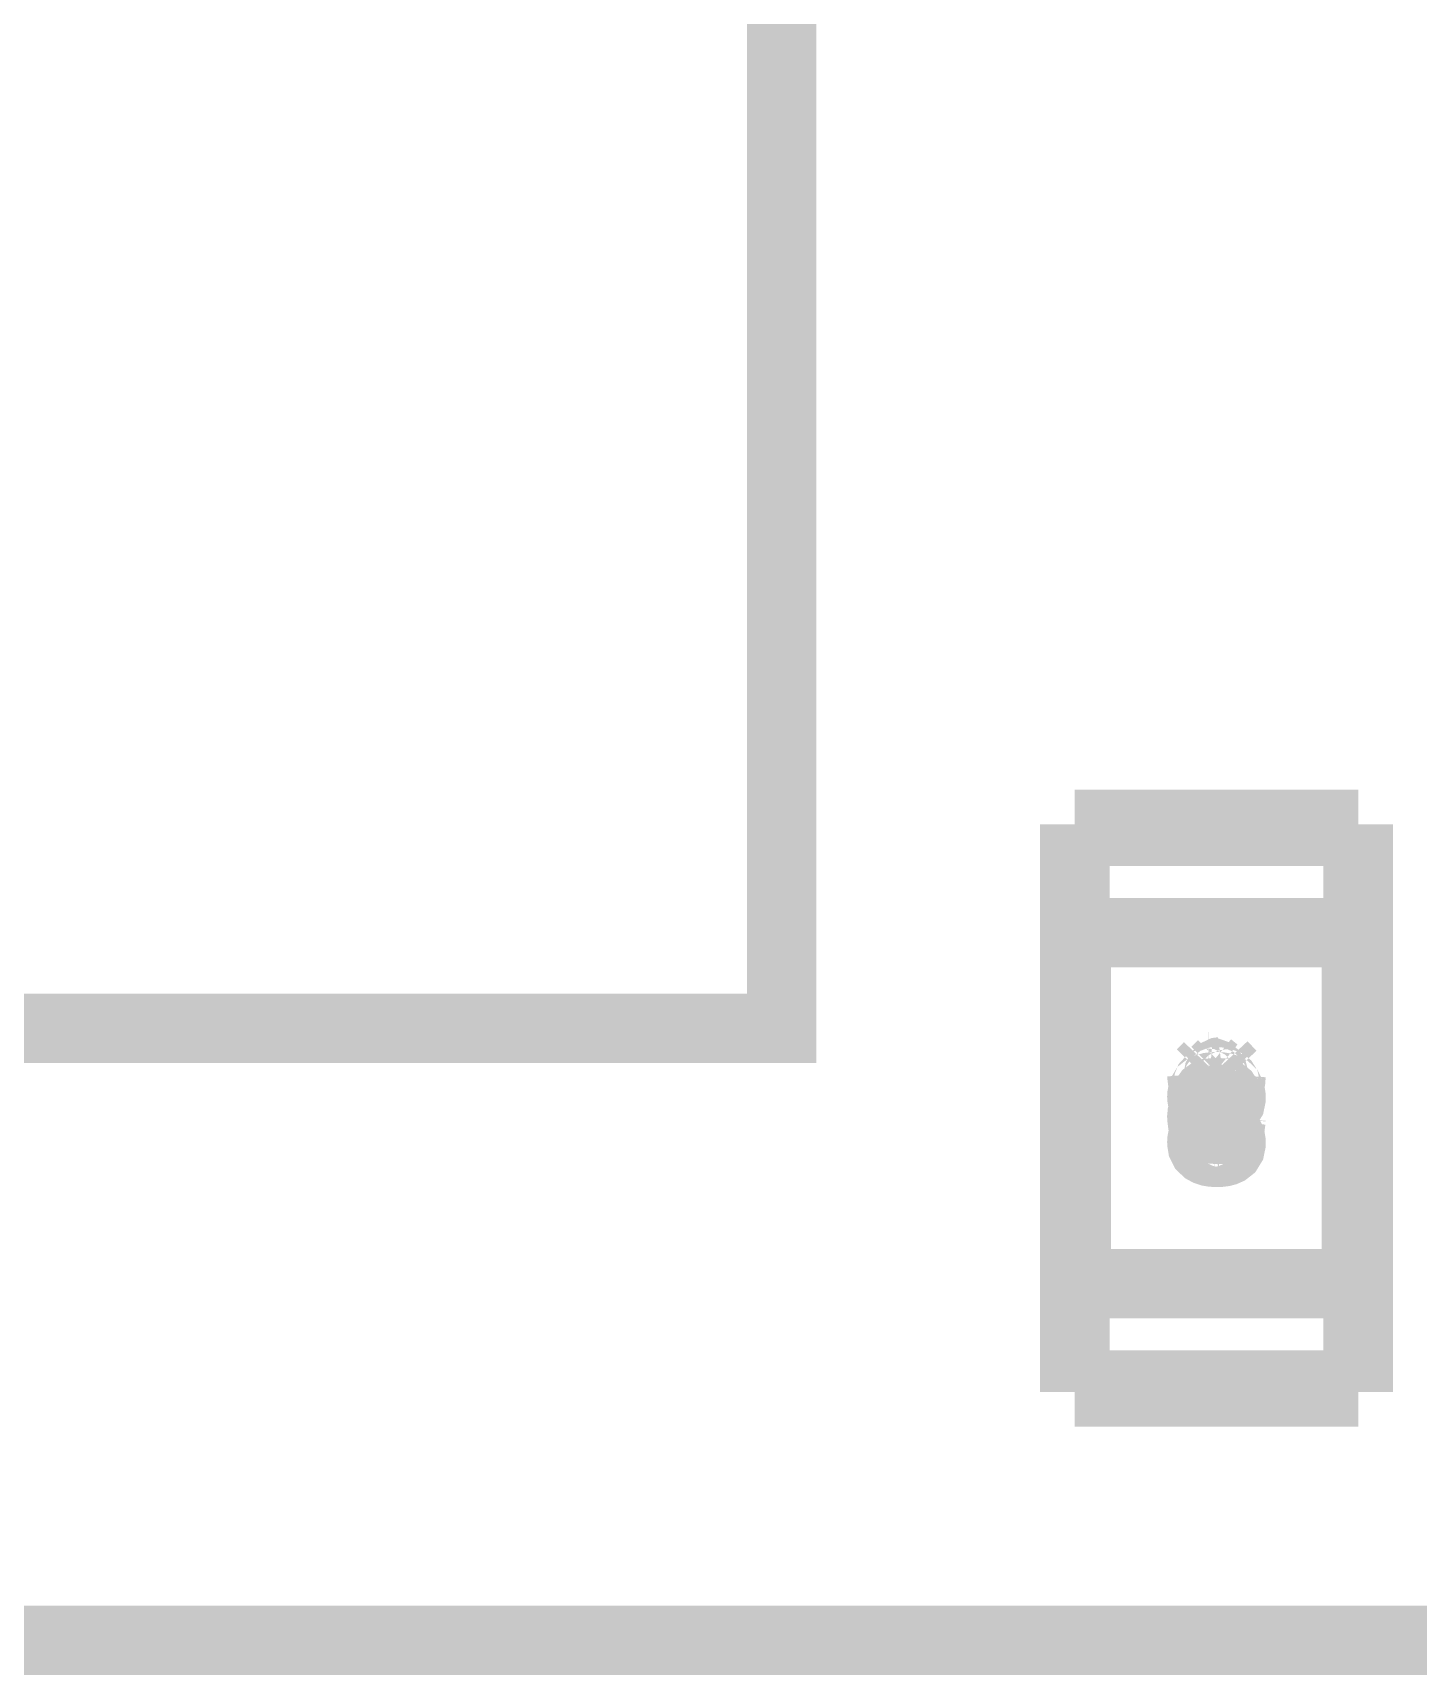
# Model space of a CAD drawing. Header units: inches. Extents: x 15 to 148, y 10 to 111.
# Drawn here: x 129.6268 to 129.906, y 103.1218 to 103.4529 of the extents above; entities that cross this region are included whole.
import ezdxf

# ---------------------------------------------------------------- set-up
doc = ezdxf.new("R2010")
doc.units = ezdxf.units.IN
doc.header["$MEASUREMENT"] = 0
doc.layers.add('BLK_12AWG', color=7, linetype='Continuous')

# ---------------------------------------------------------------- blocks, each defined once
blk = doc.blocks.new('CBA2Board')
at = {"const_width": 0.008}
for points in [[(155.9757468293267, 104.7886231942994), (156.0017468293267, 104.7886231942994), (156.0017468293267, 104.3788631942994), (155.6107068293267, 104.3788631942994), (155.6107068293267, 104.7886231942994), (155.6367068293267, 104.7886231942994)], [(155.9757468293267, 104.7886231942994), (156.0017468293267, 104.7886231942994), (156.0017468293267, 104.3788631942994), (155.6107068293267, 104.3788631942994), (155.6107068293267, 104.7886231942994), (155.6367068293267, 104.7886231942994)], [(155.9757468293267, 104.7886231942994), (156.0017468293267, 104.7886231942994), (156.0017468293267, 104.3788631942994), (155.6107068293267, 104.3788631942994), (155.6107068293267, 104.7886231942994), (155.6367068293267, 104.7886231942994)], [(156.0355178293267, 104.4024141942994), (156.0682738293267, 104.4024141942994)], [(156.0355178293267, 104.4024141942994), (156.0355178293267, 104.4015951942994)], [(156.0355178293267, 104.4024141942994), (156.0682738293267, 104.4024141942994)], [(156.0355178293267, 104.4024141942994), (156.0355178293267, 104.4015951942994)], [(156.0355178293267, 104.4024141942994), (156.0682738293267, 104.4024141942994)], [(156.0355178293267, 104.4024141942994), (156.0355178293267, 104.4015951942994)], [(156.0682738293267, 104.4015951942994), (156.0682738293267, 104.4024141942994)], [(156.0682738293267, 104.4015951942994), (156.0682738293267, 104.4024141942994)], [(156.0682738293267, 104.4015951942994), (156.0682738293267, 104.4024141942994)], [(156.0355588293267, 104.4011861942994), (156.0355178293267, 104.4011861942994), (156.0355178293267, 104.4015951942994)], [(156.0355178293267, 104.4015951942994), (156.0682738293267, 104.4015951942994)], [(156.0355588293267, 104.4011861942994), (156.0355178293267, 104.4011861942994), (156.0355178293267, 104.4015951942994)], [(156.0355178293267, 104.4015951942994), (156.0682738293267, 104.4015951942994)], [(156.0355588293267, 104.4011861942994), (156.0355178293267, 104.4011861942994), (156.0355178293267, 104.4015951942994)], [(156.0355178293267, 104.4015951942994), (156.0682738293267, 104.4015951942994)], [(156.0355178293267, 104.3381301942994), (156.0355178293267, 104.4011861942994)], [(156.0355178293267, 104.3381301942994), (156.0355178293267, 104.4011861942994)], [(156.0355178293267, 104.3381301942994), (156.0355178293267, 104.4011861942994)], [(156.0355588293267, 104.3897211942994), (156.0355588293267, 104.4011861942994)], [(156.0355588293267, 104.3897211942994), (156.0355588293267, 104.4011861942994)], [(156.0355588293267, 104.3897211942994), (156.0355588293267, 104.4011861942994)], [(156.0682738293267, 104.4015951942994), (156.0682738293267, 104.4011861942994), (156.0682328293267, 104.4011861942994), (156.0682328293267, 104.3897211942994), (156.0681648293267, 104.3897211942994)], [(156.0682738293267, 104.4015951942994), (156.0682738293267, 104.4011861942994), (156.0682328293267, 104.4011861942994), (156.0682328293267, 104.3897211942994), (156.0681648293267, 104.3897211942994)], [(156.0682738293267, 104.4015951942994), (156.0682738293267, 104.4011861942994), (156.0682328293267, 104.4011861942994), (156.0682328293267, 104.3897211942994), (156.0681648293267, 104.3897211942994)], [(156.0682738293267, 104.4011861942994), (156.0682738293267, 104.3381301942994)], [(156.0682738293267, 104.4011861942994), (156.0682738293267, 104.3381301942994)], [(156.0682738293267, 104.4011861942994), (156.0682738293267, 104.3381301942994)], [(156.0355178293267, 104.3901301942994), (156.0355588293267, 104.3900901942994)], [(156.0355588293267, 104.3901301942994), (156.0355178293267, 104.3901301942994)], [(156.0355178293267, 104.3901301942994), (156.0355178293267, 104.3491861942994)], [(156.0355178293267, 104.3901301942994), (156.0355588293267, 104.3900901942994)], [(156.0355588293267, 104.3901301942994), (156.0355178293267, 104.3901301942994)], [(156.0355178293267, 104.3901301942994), (156.0355178293267, 104.3491861942994)], [(156.0355178293267, 104.3901301942994), (156.0355588293267, 104.3900901942994)], [(156.0355588293267, 104.3901301942994), (156.0355178293267, 104.3901301942994)], [(156.0355178293267, 104.3901301942994), (156.0355178293267, 104.3491861942994)], [(156.0356278293267, 104.3897211942994), (156.0355588293267, 104.3897211942994)], [(156.0356278293267, 104.3897211942994), (156.0355588293267, 104.3897211942994)], [(156.0356278293267, 104.3897211942994), (156.0355588293267, 104.3897211942994)], [(156.0356278293267, 104.3900211942994), (156.0357378293267, 104.3899111942994)], [(156.0356278293267, 104.3900211942994), (156.0357378293267, 104.3899111942994)], [(156.0356278293267, 104.3900211942994), (156.0357378293267, 104.3899111942994)], [(156.0680548293267, 104.3494051942994), (156.0357378293267, 104.3494051942994), (156.0357378293267, 104.3899111942994), (156.0680548293267, 104.3899111942994), (156.0680548293267, 104.3494051942994)], [(156.0680548293267, 104.3494051942994), (156.0357378293267, 104.3494051942994), (156.0357378293267, 104.3899111942994), (156.0680548293267, 104.3899111942994), (156.0680548293267, 104.3494051942994)], [(156.0680548293267, 104.3494051942994), (156.0357378293267, 104.3494051942994), (156.0357378293267, 104.3899111942994), (156.0680548293267, 104.3899111942994), (156.0680548293267, 104.3494051942994)], [(156.0680548293267, 104.3899111942994), (156.0681648293267, 104.3900211942994)], [(156.0680548293267, 104.3899111942994), (156.0681648293267, 104.3900211942994)], [(156.0680548293267, 104.3899111942994), (156.0681648293267, 104.3900211942994)], [(156.0682738293267, 104.3901301942994), (156.0682328293267, 104.3901301942994)], [(156.0682328293267, 104.3900901942994), (156.0682738293267, 104.3901301942994)], [(156.0682738293267, 104.3901301942994), (156.0682328293267, 104.3901301942994)], [(156.0682328293267, 104.3900901942994), (156.0682738293267, 104.3901301942994)], [(156.0682738293267, 104.3901301942994), (156.0682328293267, 104.3901301942994)], [(156.0682328293267, 104.3900901942994), (156.0682738293267, 104.3901301942994)], [(156.0682738293267, 104.3491861942994), (156.0682738293267, 104.3901301942994)], [(156.0682738293267, 104.3491861942994), (156.0682738293267, 104.3901301942994)], [(156.0682738293267, 104.3491861942994), (156.0682738293267, 104.3901301942994)], [(156.0501978293267, 104.3736661942994), (156.0510178293267, 104.3745141942994)], [(156.0501978293267, 104.3736661942994), (156.0510178293267, 104.3745141942994)], [(156.0501978293267, 104.3736661942994), (156.0510178293267, 104.3745141942994)], [(156.0507368293267, 104.3733821942994), (156.0511348293267, 104.3737921942994)], [(156.0507368293267, 104.3733821942994), (156.0511348293267, 104.3737921942994)], [(156.0507368293267, 104.3733821942994), (156.0511348293267, 104.3737921942994)], [(156.0510178293267, 104.3745141942994), (156.0510528293267, 104.3745151942994)], [(156.0510178293267, 104.3745141942994), (156.0510528293267, 104.3745151942994)], [(156.0510178293267, 104.3745141942994), (156.0510528293267, 104.3745151942994)], [(156.0517948293267, 104.3739091942994), (156.0510528293267, 104.3745151942994)], [(156.0517948293267, 104.3739091942994), (156.0510528293267, 104.3745151942994)], [(156.0517948293267, 104.3739091942994), (156.0510528293267, 104.3745151942994)], [(156.0511348293267, 104.3737911942994), (156.0512168293267, 104.3737841942994), (156.0513418293267, 104.3737421942994), (156.0514528293267, 104.3736561942994), (156.0515418293267, 104.3735151942994), (156.0516018293267, 104.3732661942994), (156.0516068293267, 104.3731511942994), (156.0516068293267, 104.3728511942994), (156.0516118293267, 104.3728101942994), (156.0516248293267, 104.3727841942994), (156.0516458293267, 104.3727631942994), (156.0516798293267, 104.3727481942994), (156.0518078293267, 104.3727321942994), (156.0518418293267, 104.3727321942994), (156.0519238293267, 104.3727341942994), (156.0520028293267, 104.3727441942994), (156.0520408293267, 104.3727581942994), (156.0520648293267, 104.3727771942994), (156.0520788293267, 104.3727961942994), (156.0520858293267, 104.3728191942994), (156.0520888293267, 104.3728581942994), (156.0520888293267, 104.3731521942994), (156.0520908293267, 104.3732341942994), (156.0521508293267, 104.3735591942994), (156.0522288293267, 104.3737091942994), (156.0523298293267, 104.3738101942994), (156.0524588293267, 104.3738711942994), (156.0525888293267, 104.3738881942994)], [(156.0511348293267, 104.3737911942994), (156.0512168293267, 104.3737841942994), (156.0513418293267, 104.3737421942994), (156.0514528293267, 104.3736561942994), (156.0515418293267, 104.3735151942994), (156.0516018293267, 104.3732661942994), (156.0516068293267, 104.3731511942994), (156.0516068293267, 104.3728511942994), (156.0516118293267, 104.3728101942994), (156.0516248293267, 104.3727841942994), (156.0516458293267, 104.3727631942994), (156.0516798293267, 104.3727481942994), (156.0518078293267, 104.3727321942994), (156.0518418293267, 104.3727321942994), (156.0519238293267, 104.3727341942994), (156.0520028293267, 104.3727441942994), (156.0520408293267, 104.3727581942994), (156.0520648293267, 104.3727771942994), (156.0520788293267, 104.3727961942994), (156.0520858293267, 104.3728191942994), (156.0520888293267, 104.3728581942994), (156.0520888293267, 104.3731521942994), (156.0520908293267, 104.3732341942994), (156.0521508293267, 104.3735591942994), (156.0522288293267, 104.3737091942994), (156.0523298293267, 104.3738101942994), (156.0524588293267, 104.3738711942994), (156.0525888293267, 104.3738881942994)], [(156.0511348293267, 104.3737911942994), (156.0512168293267, 104.3737841942994), (156.0513418293267, 104.3737421942994), (156.0514528293267, 104.3736561942994), (156.0515418293267, 104.3735151942994), (156.0516018293267, 104.3732661942994), (156.0516068293267, 104.3731511942994), (156.0516068293267, 104.3728511942994), (156.0516118293267, 104.3728101942994), (156.0516248293267, 104.3727841942994), (156.0516458293267, 104.3727631942994), (156.0516798293267, 104.3727481942994), (156.0518078293267, 104.3727321942994), (156.0518418293267, 104.3727321942994), (156.0519238293267, 104.3727341942994), (156.0520028293267, 104.3727441942994), (156.0520408293267, 104.3727581942994), (156.0520648293267, 104.3727771942994), (156.0520788293267, 104.3727961942994), (156.0520858293267, 104.3728191942994), (156.0520888293267, 104.3728581942994), (156.0520888293267, 104.3731521942994), (156.0520908293267, 104.3732341942994), (156.0521508293267, 104.3735591942994), (156.0522288293267, 104.3737091942994), (156.0523298293267, 104.3738101942994), (156.0524588293267, 104.3738711942994), (156.0525888293267, 104.3738881942994)], [(156.0518018293267, 104.3739101942994), (156.0525628293267, 104.3746581942994)], [(156.0518018293267, 104.3739101942994), (156.0525628293267, 104.3746581942994)], [(156.0518018293267, 104.3739101942994), (156.0525628293267, 104.3746581942994)], [(156.0535958293267, 104.3735541942994), (156.0525628293267, 104.3746581942994)], [(156.0535958293267, 104.3735541942994), (156.0525628293267, 104.3746581942994)], [(156.0535958293267, 104.3735541942994), (156.0525628293267, 104.3746581942994)], [(156.0530588293267, 104.3733831942994), (156.0525888293267, 104.3738881942994)], [(156.0530588293267, 104.3733831942994), (156.0525888293267, 104.3738881942994)], [(156.0530588293267, 104.3733831942994), (156.0525888293267, 104.3738881942994)], [(156.0501978293267, 104.3736661942994), (156.0502098293267, 104.3735251942994), (156.0502118293267, 104.3734431942994), (156.0502548293267, 104.3731171942994), (156.0504578293267, 104.3726281942994), (156.0505028293267, 104.3725821942994), (156.0505618293267, 104.3725531942994), (156.0507418293267, 104.3725391942994), (156.0508238293267, 104.3725411942994), (156.0509028293267, 104.3725501942994), (156.0509328293267, 104.3725571942994), (156.0509608293267, 104.3725721942994), (156.0509718293267, 104.3725841942994), (156.0509778293267, 104.3725991942994), (156.0509808293267, 104.3726201942994), (156.0509708293267, 104.3726601942994), (156.0508888293267, 104.3728141942994), (156.0507858293267, 104.3730591942994), (156.0507398293267, 104.3733341942994)], [(156.0501978293267, 104.3736661942994), (156.0502098293267, 104.3735251942994), (156.0502118293267, 104.3734431942994), (156.0502548293267, 104.3731171942994), (156.0504578293267, 104.3726281942994), (156.0505028293267, 104.3725821942994), (156.0505618293267, 104.3725531942994), (156.0507418293267, 104.3725391942994), (156.0508238293267, 104.3725411942994), (156.0509028293267, 104.3725501942994), (156.0509328293267, 104.3725571942994), (156.0509608293267, 104.3725721942994), (156.0509718293267, 104.3725841942994), (156.0509778293267, 104.3725991942994), (156.0509808293267, 104.3726201942994), (156.0509708293267, 104.3726601942994), (156.0508888293267, 104.3728141942994), (156.0507858293267, 104.3730591942994), (156.0507398293267, 104.3733341942994)], [(156.0501978293267, 104.3736661942994), (156.0502098293267, 104.3735251942994), (156.0502118293267, 104.3734431942994), (156.0502548293267, 104.3731171942994), (156.0504578293267, 104.3726281942994), (156.0505028293267, 104.3725821942994), (156.0505618293267, 104.3725531942994), (156.0507418293267, 104.3725391942994), (156.0508238293267, 104.3725411942994), (156.0509028293267, 104.3725501942994), (156.0509328293267, 104.3725571942994), (156.0509608293267, 104.3725721942994), (156.0509718293267, 104.3725841942994), (156.0509778293267, 104.3725991942994), (156.0509808293267, 104.3726201942994), (156.0509708293267, 104.3726601942994), (156.0508888293267, 104.3728141942994), (156.0507858293267, 104.3730591942994), (156.0507398293267, 104.3733341942994)], [(156.0518828293267, 104.3721441942994), (156.0518018293267, 104.3721431942994), (156.0514738293267, 104.3721281942994), (156.0511488293267, 104.3720871942994), (156.0508798293267, 104.3720171942994), (156.0506978293267, 104.3719361942994), (156.0504418293267, 104.3717341942994), (156.0502848293267, 104.3714701942994), (156.0502128293267, 104.3710931942994), (156.0502098293267, 104.3709951942994), (156.0502128293267, 104.3709141942994), (156.0502658293267, 104.3705881942994), (156.0504158293267, 104.3702921942994), (156.0506548293267, 104.3700661942994), (156.0508518293267, 104.3699591942994), (156.0511458293267, 104.3698621942994), (156.0514498293267, 104.3698091942994), (156.0519088293267, 104.3697841942994), (156.0519908293267, 104.3697841942994), (156.0523178293267, 104.3697991942994), (156.0526428293267, 104.3698411942994), (156.0529098293267, 104.3699121942994), (156.0530978293267, 104.3699951942994), (156.0533398293267, 104.3701851942994), (156.0535028293267, 104.3704511942994), (156.0535778293267, 104.3708181942994), (156.0535818293267, 104.3709321942994), (156.0535788293267, 104.3710141942994), (156.0535278293267, 104.3713401942994), (156.0533768293267, 104.3716361942994), (156.0531368293267, 104.3718631942994), (156.0529418293267, 104.3719691942994), (156.0526538293267, 104.3720651942994), (156.0523558293267, 104.3721171942994), (156.0518828293267, 104.3721441942994)], [(156.0518828293267, 104.3721441942994), (156.0518018293267, 104.3721431942994), (156.0514738293267, 104.3721281942994), (156.0511488293267, 104.3720871942994), (156.0508798293267, 104.3720171942994), (156.0506978293267, 104.3719361942994), (156.0504418293267, 104.3717341942994), (156.0502848293267, 104.3714701942994), (156.0502128293267, 104.3710931942994), (156.0502098293267, 104.3709951942994), (156.0502128293267, 104.3709141942994), (156.0502658293267, 104.3705881942994), (156.0504158293267, 104.3702921942994), (156.0506548293267, 104.3700661942994), (156.0508518293267, 104.3699591942994), (156.0511458293267, 104.3698621942994), (156.0514498293267, 104.3698091942994), (156.0519088293267, 104.3697841942994), (156.0519908293267, 104.3697841942994), (156.0523178293267, 104.3697991942994), (156.0526428293267, 104.3698411942994), (156.0529098293267, 104.3699121942994), (156.0530978293267, 104.3699951942994), (156.0533398293267, 104.3701851942994), (156.0535028293267, 104.3704511942994), (156.0535778293267, 104.3708181942994), (156.0535818293267, 104.3709321942994), (156.0535788293267, 104.3710141942994), (156.0535278293267, 104.3713401942994), (156.0533768293267, 104.3716361942994), (156.0531368293267, 104.3718631942994), (156.0529418293267, 104.3719691942994), (156.0526538293267, 104.3720651942994), (156.0523558293267, 104.3721171942994), (156.0518828293267, 104.3721441942994)], [(156.0518828293267, 104.3721441942994), (156.0518018293267, 104.3721431942994), (156.0514738293267, 104.3721281942994), (156.0511488293267, 104.3720871942994), (156.0508798293267, 104.3720171942994), (156.0506978293267, 104.3719361942994), (156.0504418293267, 104.3717341942994), (156.0502848293267, 104.3714701942994), (156.0502128293267, 104.3710931942994), (156.0502098293267, 104.3709951942994), (156.0502128293267, 104.3709141942994), (156.0502658293267, 104.3705881942994), (156.0504158293267, 104.3702921942994), (156.0506548293267, 104.3700661942994), (156.0508518293267, 104.3699591942994), (156.0511458293267, 104.3698621942994), (156.0514498293267, 104.3698091942994), (156.0519088293267, 104.3697841942994), (156.0519908293267, 104.3697841942994), (156.0523178293267, 104.3697991942994), (156.0526428293267, 104.3698411942994), (156.0529098293267, 104.3699121942994), (156.0530978293267, 104.3699951942994), (156.0533398293267, 104.3701851942994), (156.0535028293267, 104.3704511942994), (156.0535778293267, 104.3708181942994), (156.0535818293267, 104.3709321942994), (156.0535788293267, 104.3710141942994), (156.0535278293267, 104.3713401942994), (156.0533768293267, 104.3716361942994), (156.0531368293267, 104.3718631942994), (156.0529418293267, 104.3719691942994), (156.0526538293267, 104.3720651942994), (156.0523558293267, 104.3721171942994), (156.0518828293267, 104.3721441942994)], [(156.0507368293267, 104.3733821942994), (156.0507398293267, 104.3733341942994)], [(156.0507368293267, 104.3733821942994), (156.0507398293267, 104.3733341942994)], [(156.0507368293267, 104.3733821942994), (156.0507398293267, 104.3733341942994)], [(156.0530518293267, 104.3733041942994), (156.0528588293267, 104.3725251942994), (156.0528638293267, 104.3725031942994), (156.0528738293267, 104.3724871942994), (156.0528958293267, 104.3724691942994), (156.0529338293267, 104.3724551942994), (156.0530078293267, 104.3724451942994), (156.0530848293267, 104.3724421942994), (156.0531658293267, 104.3724431942994), (156.0533348293267, 104.3724671942994), (156.0533988293267, 104.3724981942994), (156.0534278293267, 104.3725291942994), (156.0534808293267, 104.3726561942994), (156.0535438293267, 104.3729211942994), (156.0535818293267, 104.3733801942994)], [(156.0530518293267, 104.3733041942994), (156.0528588293267, 104.3725251942994), (156.0528638293267, 104.3725031942994), (156.0528738293267, 104.3724871942994), (156.0528958293267, 104.3724691942994), (156.0529338293267, 104.3724551942994), (156.0530078293267, 104.3724451942994), (156.0530848293267, 104.3724421942994), (156.0531658293267, 104.3724431942994), (156.0533348293267, 104.3724671942994), (156.0533988293267, 104.3724981942994), (156.0534278293267, 104.3725291942994), (156.0534808293267, 104.3726561942994), (156.0535438293267, 104.3729211942994), (156.0535818293267, 104.3733801942994)], [(156.0530518293267, 104.3733041942994), (156.0528588293267, 104.3725251942994), (156.0528638293267, 104.3725031942994), (156.0528738293267, 104.3724871942994), (156.0528958293267, 104.3724691942994), (156.0529338293267, 104.3724551942994), (156.0530078293267, 104.3724451942994), (156.0530848293267, 104.3724421942994), (156.0531658293267, 104.3724431942994), (156.0533348293267, 104.3724671942994), (156.0533988293267, 104.3724981942994), (156.0534278293267, 104.3725291942994), (156.0534808293267, 104.3726561942994), (156.0535438293267, 104.3729211942994), (156.0535818293267, 104.3733801942994)], [(156.0530588293267, 104.3733831942994), (156.0530518293267, 104.3733031942994)], [(156.0530588293267, 104.3733831942994), (156.0530518293267, 104.3733031942994)], [(156.0530588293267, 104.3733831942994), (156.0530518293267, 104.3733031942994)], [(156.0535958293267, 104.3735541942994), (156.0535818293267, 104.3733811942994)], [(156.0535958293267, 104.3735541942994), (156.0535818293267, 104.3733811942994)], [(156.0535958293267, 104.3735541942994), (156.0535818293267, 104.3733811942994)], [(156.0519168293267, 104.3714691942994), (156.0526398293267, 104.3714081942994), (156.0528088293267, 104.3713421942994), (156.0529328293267, 104.3712441942994), (156.0530148293267, 104.3711161942994), (156.0530518293267, 104.3709571942994), (156.0530128293267, 104.3708071942994), (156.0529268293267, 104.3706841942994), (156.0527938293267, 104.3705881942994), (156.0526128293267, 104.3705181942994), (156.0518768293267, 104.3704581942994), (156.0511538293267, 104.3705181942994), (156.0509848293267, 104.3705841942994), (156.0508598293267, 104.3706801942994), (156.0507778293267, 104.3708081942994), (156.0507398293267, 104.3709671942994), (156.0507778293267, 104.3711171942994), (156.0508638293267, 104.3712401942994), (156.0509978293267, 104.3713371942994), (156.0511798293267, 104.3714061942994), (156.0519168293267, 104.3714691942994)], [(156.0519168293267, 104.3714691942994), (156.0526398293267, 104.3714081942994), (156.0528088293267, 104.3713421942994), (156.0529328293267, 104.3712441942994), (156.0530148293267, 104.3711161942994), (156.0530518293267, 104.3709571942994), (156.0530128293267, 104.3708071942994), (156.0529268293267, 104.3706841942994), (156.0527938293267, 104.3705881942994), (156.0526128293267, 104.3705181942994), (156.0518768293267, 104.3704581942994), (156.0511538293267, 104.3705181942994), (156.0509848293267, 104.3705841942994), (156.0508598293267, 104.3706801942994), (156.0507778293267, 104.3708081942994), (156.0507398293267, 104.3709671942994), (156.0507778293267, 104.3711171942994), (156.0508638293267, 104.3712401942994), (156.0509978293267, 104.3713371942994), (156.0511798293267, 104.3714061942994), (156.0519168293267, 104.3714691942994)], [(156.0519168293267, 104.3714691942994), (156.0526398293267, 104.3714081942994), (156.0528088293267, 104.3713421942994), (156.0529328293267, 104.3712441942994), (156.0530148293267, 104.3711161942994), (156.0530518293267, 104.3709571942994), (156.0530128293267, 104.3708071942994), (156.0529268293267, 104.3706841942994), (156.0527938293267, 104.3705881942994), (156.0526128293267, 104.3705181942994), (156.0518768293267, 104.3704581942994), (156.0511538293267, 104.3705181942994), (156.0509848293267, 104.3705841942994), (156.0508598293267, 104.3706801942994), (156.0507778293267, 104.3708081942994), (156.0507398293267, 104.3709671942994), (156.0507778293267, 104.3711171942994), (156.0508638293267, 104.3712401942994), (156.0509978293267, 104.3713371942994), (156.0511798293267, 104.3714061942994), (156.0519168293267, 104.3714691942994)], [(156.0507398293267, 104.3686311942994), (156.0508438293267, 104.3692031942994), (156.0508398293267, 104.3692301942994), (156.0508288293267, 104.3692481942994), (156.0508138293267, 104.3692621942994), (156.0507828293267, 104.3692761942994), (156.0506368293267, 104.3692921942994), (156.0505718293267, 104.3692921942994), (156.0504898293267, 104.3692901942994), (156.0504118293267, 104.3692781942994), (156.0503678293267, 104.3692611942994), (156.0503398293267, 104.3692391942994), (156.0503088293267, 104.3691881942994), (156.0502398293267, 104.3689511942994), (156.0502098293267, 104.3686361942994), (156.0502118293267, 104.3685541942994), (156.0502538293267, 104.3682281942994), (156.0504218293267, 104.3678401942994), (156.0507148293267, 104.3675391942994), (156.0508728293267, 104.3674451942994), (156.0510408293267, 104.3673711942994), (156.0513628293267, 104.3672791942994), (156.0515268293267, 104.3672511942994), (156.0520228293267, 104.3672211942994), (156.0521048293267, 104.3672221942994), (156.0524328293267, 104.3672361942994), (156.0527568293267, 104.3672841942994), (156.0529898293267, 104.3673551942994), (156.0533018293267, 104.3675431942994), (156.0533928293267, 104.3676471942994), (156.0535208293267, 104.3678951942994), (156.0535818293267, 104.3683251942994)], [(156.0507398293267, 104.3686311942994), (156.0508438293267, 104.3692031942994), (156.0508398293267, 104.3692301942994), (156.0508288293267, 104.3692481942994), (156.0508138293267, 104.3692621942994), (156.0507828293267, 104.3692761942994), (156.0506368293267, 104.3692921942994), (156.0505718293267, 104.3692921942994), (156.0504898293267, 104.3692901942994), (156.0504118293267, 104.3692781942994), (156.0503678293267, 104.3692611942994), (156.0503398293267, 104.3692391942994), (156.0503088293267, 104.3691881942994), (156.0502398293267, 104.3689511942994), (156.0502098293267, 104.3686361942994), (156.0502118293267, 104.3685541942994), (156.0502538293267, 104.3682281942994), (156.0504218293267, 104.3678401942994), (156.0507148293267, 104.3675391942994), (156.0508728293267, 104.3674451942994), (156.0510408293267, 104.3673711942994), (156.0513628293267, 104.3672791942994), (156.0515268293267, 104.3672511942994), (156.0520228293267, 104.3672211942994), (156.0521048293267, 104.3672221942994), (156.0524328293267, 104.3672361942994), (156.0527568293267, 104.3672841942994), (156.0529898293267, 104.3673551942994), (156.0533018293267, 104.3675431942994), (156.0533928293267, 104.3676471942994), (156.0535208293267, 104.3678951942994), (156.0535818293267, 104.3683251942994)], [(156.0507398293267, 104.3686311942994), (156.0508438293267, 104.3692031942994), (156.0508398293267, 104.3692301942994), (156.0508288293267, 104.3692481942994), (156.0508138293267, 104.3692621942994), (156.0507828293267, 104.3692761942994), (156.0506368293267, 104.3692921942994), (156.0505718293267, 104.3692921942994), (156.0504898293267, 104.3692901942994), (156.0504118293267, 104.3692781942994), (156.0503678293267, 104.3692611942994), (156.0503398293267, 104.3692391942994), (156.0503088293267, 104.3691881942994), (156.0502398293267, 104.3689511942994), (156.0502098293267, 104.3686361942994), (156.0502118293267, 104.3685541942994), (156.0502538293267, 104.3682281942994), (156.0504218293267, 104.3678401942994), (156.0507148293267, 104.3675391942994), (156.0508728293267, 104.3674451942994), (156.0510408293267, 104.3673711942994), (156.0513628293267, 104.3672791942994), (156.0515268293267, 104.3672511942994), (156.0520228293267, 104.3672211942994), (156.0521048293267, 104.3672221942994), (156.0524328293267, 104.3672361942994), (156.0527568293267, 104.3672841942994), (156.0529898293267, 104.3673551942994), (156.0533018293267, 104.3675431942994), (156.0533928293267, 104.3676471942994), (156.0535208293267, 104.3678951942994), (156.0535818293267, 104.3683251942994)], [(156.0516528293267, 104.3678821942994), (156.0515708293267, 104.3678861942994), (156.0512458293267, 104.3679401942994), (156.0510148293267, 104.3680501942994), (156.0508648293267, 104.3681981942994), (156.0507718293267, 104.3683881942994), (156.0507398293267, 104.3686331942994)], [(156.0516528293267, 104.3678821942994), (156.0515708293267, 104.3678861942994), (156.0512458293267, 104.3679401942994), (156.0510148293267, 104.3680501942994), (156.0508648293267, 104.3681981942994), (156.0507718293267, 104.3683881942994), (156.0507398293267, 104.3686331942994)], [(156.0516528293267, 104.3678821942994), (156.0515708293267, 104.3678861942994), (156.0512458293267, 104.3679401942994), (156.0510148293267, 104.3680501942994), (156.0508648293267, 104.3681981942994), (156.0507718293267, 104.3683881942994), (156.0507398293267, 104.3686331942994)], [(156.0514618293267, 104.3686011942994), (156.0523498293267, 104.3694881942994)], [(156.0514618293267, 104.3686011942994), (156.0523498293267, 104.3694881942994)], [(156.0514618293267, 104.3686011942994), (156.0523498293267, 104.3694881942994)], [(156.0514618293267, 104.3686011942994), (156.0514628293267, 104.3685571942994)], [(156.0514618293267, 104.3686011942994), (156.0514628293267, 104.3685571942994)], [(156.0514618293267, 104.3686011942994), (156.0514628293267, 104.3685571942994)], [(156.0514628293267, 104.3685451942994), (156.0514628293267, 104.3685581942994)], [(156.0514628293267, 104.3685451942994), (156.0514628293267, 104.3685581942994)], [(156.0514628293267, 104.3685451942994), (156.0514628293267, 104.3685581942994)], [(156.0514628293267, 104.3685451942994), (156.0516528293267, 104.3678821942994)], [(156.0514628293267, 104.3685451942994), (156.0516528293267, 104.3678821942994)], [(156.0514628293267, 104.3685451942994), (156.0516528293267, 104.3678821942994)], [(156.0519918293267, 104.3683921942994), (156.0524288293267, 104.3688161942994)], [(156.0519918293267, 104.3683921942994), (156.0524288293267, 104.3688161942994)], [(156.0519918293267, 104.3683921942994), (156.0524288293267, 104.3688161942994)], [(156.0521548293267, 104.3678951942994), (156.0520388293267, 104.3681421942994), (156.0519918293267, 104.3683921942994)], [(156.0521548293267, 104.3678951942994), (156.0520388293267, 104.3681421942994), (156.0519918293267, 104.3683921942994)], [(156.0521548293267, 104.3678951942994), (156.0520388293267, 104.3681421942994), (156.0519918293267, 104.3683921942994)], [(156.0530518293267, 104.3683581942994), (156.0530308293267, 104.3682501942994), (156.0529828293267, 104.3681561942994), (156.0529088293267, 104.3680771942994), (156.0528098293267, 104.3680121942994), (156.0525338293267, 104.3679251942994), (156.0521548293267, 104.3678951942994)], [(156.0530518293267, 104.3683581942994), (156.0530308293267, 104.3682501942994), (156.0529828293267, 104.3681561942994), (156.0529088293267, 104.3680771942994), (156.0528098293267, 104.3680121942994), (156.0525338293267, 104.3679251942994), (156.0521548293267, 104.3678951942994)], [(156.0530518293267, 104.3683581942994), (156.0530308293267, 104.3682501942994), (156.0529828293267, 104.3681561942994), (156.0529088293267, 104.3680771942994), (156.0528098293267, 104.3680121942994), (156.0525338293267, 104.3679251942994), (156.0521548293267, 104.3678951942994)], [(156.0524308293267, 104.3694841942994), (156.0523498293267, 104.3694881942994)], [(156.0524308293267, 104.3694841942994), (156.0523498293267, 104.3694881942994)], [(156.0524308293267, 104.3694841942994), (156.0523498293267, 104.3694881942994)], [(156.0524978293267, 104.3688101942994), (156.0524288293267, 104.3688161942994)], [(156.0524978293267, 104.3688101942994), (156.0524288293267, 104.3688161942994)], [(156.0524978293267, 104.3688101942994), (156.0524288293267, 104.3688161942994)], [(156.0524308293267, 104.3694851942994), (156.0524938293267, 104.3694871942994)], [(156.0524308293267, 104.3694851942994), (156.0524938293267, 104.3694871942994)], [(156.0524308293267, 104.3694851942994), (156.0524938293267, 104.3694871942994)], [(156.0535848293267, 104.3683961942994), (156.0524938293267, 104.3694871942994)], [(156.0535848293267, 104.3683961942994), (156.0524938293267, 104.3694871942994)], [(156.0535848293267, 104.3683961942994), (156.0524938293267, 104.3694871942994)], [(156.0524978293267, 104.3688101942994), (156.0525708293267, 104.3688161942994)], [(156.0524978293267, 104.3688101942994), (156.0525708293267, 104.3688161942994)], [(156.0524978293267, 104.3688101942994), (156.0525708293267, 104.3688161942994)], [(156.0530518293267, 104.3683581942994), (156.0525708293267, 104.3688161942994)], [(156.0530518293267, 104.3683581942994), (156.0525708293267, 104.3688161942994)], [(156.0530518293267, 104.3683581942994), (156.0525708293267, 104.3688161942994)], [(156.0535848293267, 104.3683961942994), (156.0535818293267, 104.3683261942994)], [(156.0535848293267, 104.3683961942994), (156.0535818293267, 104.3683261942994)], [(156.0535848293267, 104.3683961942994), (156.0535818293267, 104.3683261942994)], [(156.0518828293267, 104.3669221942994), (156.0518018293267, 104.3669211942994), (156.0514738293267, 104.3669061942994), (156.0511488293267, 104.3668661942994), (156.0508798293267, 104.3667951942994), (156.0506978293267, 104.3667151942994), (156.0504418293267, 104.3665131942994), (156.0502848293267, 104.3662481942994), (156.0502128293267, 104.3658711942994), (156.0502098293267, 104.3657731942994), (156.0502128293267, 104.3656921942994), (156.0502658293267, 104.3653661942994), (156.0504158293267, 104.3650701942994), (156.0506548293267, 104.3648441942994), (156.0508518293267, 104.3647371942994), (156.0511458293267, 104.3646401942994), (156.0514498293267, 104.3645881942994), (156.0519088293267, 104.3645621942994), (156.0519908293267, 104.3645621942994), (156.0523178293267, 104.3645781942994), (156.0526428293267, 104.3646191942994), (156.0529098293267, 104.3646901942994), (156.0530978293267, 104.3647741942994), (156.0533398293267, 104.3649631942994), (156.0535028293267, 104.3652291942994), (156.0535778293267, 104.3655961942994), (156.0535818293267, 104.3657101942994), (156.0535788293267, 104.3657921942994), (156.0535278293267, 104.3661181942994), (156.0533768293267, 104.3664141942994), (156.0531368293267, 104.3666421942994), (156.0529418293267, 104.3667471942994), (156.0526538293267, 104.3668431942994), (156.0523558293267, 104.3668951942994), (156.0518828293267, 104.3669221942994)], [(156.0518828293267, 104.3669221942994), (156.0518018293267, 104.3669211942994), (156.0514738293267, 104.3669061942994), (156.0511488293267, 104.3668661942994), (156.0508798293267, 104.3667951942994), (156.0506978293267, 104.3667151942994), (156.0504418293267, 104.3665131942994), (156.0502848293267, 104.3662481942994), (156.0502128293267, 104.3658711942994), (156.0502098293267, 104.3657731942994), (156.0502128293267, 104.3656921942994), (156.0502658293267, 104.3653661942994), (156.0504158293267, 104.3650701942994), (156.0506548293267, 104.3648441942994), (156.0508518293267, 104.3647371942994), (156.0511458293267, 104.3646401942994), (156.0514498293267, 104.3645881942994), (156.0519088293267, 104.3645621942994), (156.0519908293267, 104.3645621942994), (156.0523178293267, 104.3645781942994), (156.0526428293267, 104.3646191942994), (156.0529098293267, 104.3646901942994), (156.0530978293267, 104.3647741942994), (156.0533398293267, 104.3649631942994), (156.0535028293267, 104.3652291942994), (156.0535778293267, 104.3655961942994), (156.0535818293267, 104.3657101942994), (156.0535788293267, 104.3657921942994), (156.0535278293267, 104.3661181942994), (156.0533768293267, 104.3664141942994), (156.0531368293267, 104.3666421942994), (156.0529418293267, 104.3667471942994), (156.0526538293267, 104.3668431942994), (156.0523558293267, 104.3668951942994), (156.0518828293267, 104.3669221942994)], [(156.0518828293267, 104.3669221942994), (156.0518018293267, 104.3669211942994), (156.0514738293267, 104.3669061942994), (156.0511488293267, 104.3668661942994), (156.0508798293267, 104.3667951942994), (156.0506978293267, 104.3667151942994), (156.0504418293267, 104.3665131942994), (156.0502848293267, 104.3662481942994), (156.0502128293267, 104.3658711942994), (156.0502098293267, 104.3657731942994), (156.0502128293267, 104.3656921942994), (156.0502658293267, 104.3653661942994), (156.0504158293267, 104.3650701942994), (156.0506548293267, 104.3648441942994), (156.0508518293267, 104.3647371942994), (156.0511458293267, 104.3646401942994), (156.0514498293267, 104.3645881942994), (156.0519088293267, 104.3645621942994), (156.0519908293267, 104.3645621942994), (156.0523178293267, 104.3645781942994), (156.0526428293267, 104.3646191942994), (156.0529098293267, 104.3646901942994), (156.0530978293267, 104.3647741942994), (156.0533398293267, 104.3649631942994), (156.0535028293267, 104.3652291942994), (156.0535778293267, 104.3655961942994), (156.0535818293267, 104.3657101942994), (156.0535788293267, 104.3657921942994), (156.0535278293267, 104.3661181942994), (156.0533768293267, 104.3664141942994), (156.0531368293267, 104.3666421942994), (156.0529418293267, 104.3667471942994), (156.0526538293267, 104.3668431942994), (156.0523558293267, 104.3668951942994), (156.0518828293267, 104.3669221942994)], [(156.0518768293267, 104.3652361942994), (156.0511538293267, 104.3652961942994), (156.0509848293267, 104.3653621942994), (156.0508598293267, 104.3654591942994), (156.0507778293267, 104.3655871942994), (156.0507398293267, 104.3657461942994), (156.0507778293267, 104.3658951942994), (156.0508638293267, 104.3660181942994), (156.0509978293267, 104.3661151942994), (156.0511788293267, 104.3661851942994), (156.0519168293267, 104.3662481942994)], [(156.0518768293267, 104.3652361942994), (156.0511538293267, 104.3652961942994), (156.0509848293267, 104.3653621942994), (156.0508598293267, 104.3654591942994), (156.0507778293267, 104.3655871942994), (156.0507398293267, 104.3657461942994), (156.0507778293267, 104.3658951942994), (156.0508638293267, 104.3660181942994), (156.0509978293267, 104.3661151942994), (156.0511788293267, 104.3661851942994), (156.0519168293267, 104.3662481942994)], [(156.0518768293267, 104.3652361942994), (156.0511538293267, 104.3652961942994), (156.0509848293267, 104.3653621942994), (156.0508598293267, 104.3654591942994), (156.0507778293267, 104.3655871942994), (156.0507398293267, 104.3657461942994), (156.0507778293267, 104.3658951942994), (156.0508638293267, 104.3660181942994), (156.0509978293267, 104.3661151942994), (156.0511788293267, 104.3661851942994), (156.0519168293267, 104.3662481942994)], [(156.0519168293267, 104.3662481942994), (156.0526398293267, 104.3661871942994), (156.0528088293267, 104.3661201942994), (156.0529328293267, 104.3660231942994), (156.0530148293267, 104.3658941942994), (156.0530518293267, 104.3657351942994)], [(156.0519168293267, 104.3662481942994), (156.0526398293267, 104.3661871942994), (156.0528088293267, 104.3661201942994), (156.0529328293267, 104.3660231942994), (156.0530148293267, 104.3658941942994), (156.0530518293267, 104.3657351942994)], [(156.0519168293267, 104.3662481942994), (156.0526398293267, 104.3661871942994), (156.0528088293267, 104.3661201942994), (156.0529328293267, 104.3660231942994), (156.0530148293267, 104.3658941942994), (156.0530518293267, 104.3657351942994)], [(156.0530518293267, 104.3657351942994), (156.0530128293267, 104.3655851942994), (156.0529268293267, 104.3654621942994), (156.0527938293267, 104.3653661942994), (156.0526128293267, 104.3652971942994), (156.0518768293267, 104.3652361942994)], [(156.0530518293267, 104.3657351942994), (156.0530128293267, 104.3655851942994), (156.0529268293267, 104.3654621942994), (156.0527938293267, 104.3653661942994), (156.0526128293267, 104.3652971942994), (156.0518768293267, 104.3652361942994)], [(156.0530518293267, 104.3657351942994), (156.0530128293267, 104.3655851942994), (156.0529268293267, 104.3654621942994), (156.0527938293267, 104.3653661942994), (156.0526128293267, 104.3652971942994), (156.0518768293267, 104.3652361942994)], [(156.0355178293267, 104.3377211942994), (156.0355178293267, 104.3381301942994), (156.0355588293267, 104.3381301942994), (156.0355588293267, 104.3495951942994), (156.0356278293267, 104.3495951942994)], [(156.0355178293267, 104.3377211942994), (156.0355178293267, 104.3381301942994), (156.0355588293267, 104.3381301942994), (156.0355588293267, 104.3495951942994), (156.0356278293267, 104.3495951942994)], [(156.0355178293267, 104.3377211942994), (156.0355178293267, 104.3381301942994), (156.0355588293267, 104.3381301942994), (156.0355588293267, 104.3495951942994), (156.0356278293267, 104.3495951942994)], [(156.0355588293267, 104.3492271942994), (156.0355178293267, 104.3491861942994)], [(156.0355588293267, 104.3492271942994), (156.0355178293267, 104.3491861942994)], [(156.0355588293267, 104.3492271942994), (156.0355178293267, 104.3491861942994)], [(156.0355178293267, 104.3491861942994), (156.0355588293267, 104.3491861942994)], [(156.0355178293267, 104.3491861942994), (156.0355588293267, 104.3491861942994)], [(156.0355178293267, 104.3491861942994), (156.0355588293267, 104.3491861942994)], [(156.0357378293267, 104.3494051942994), (156.0356278293267, 104.3492951942994)], [(156.0357378293267, 104.3494051942994), (156.0356278293267, 104.3492951942994)], [(156.0357378293267, 104.3494051942994), (156.0356278293267, 104.3492951942994)], [(156.0680548293267, 104.3494051942994), (156.0681648293267, 104.3492951942994)], [(156.0680548293267, 104.3494051942994), (156.0681648293267, 104.3492951942994)], [(156.0680548293267, 104.3494051942994), (156.0681648293267, 104.3492951942994)], [(156.0681648293267, 104.3495951942994), (156.0682328293267, 104.3495951942994), (156.0682328293267, 104.3381301942994), (156.0682738293267, 104.3381301942994), (156.0682738293267, 104.3377211942994)], [(156.0681648293267, 104.3495951942994), (156.0682328293267, 104.3495951942994), (156.0682328293267, 104.3381301942994), (156.0682738293267, 104.3381301942994), (156.0682738293267, 104.3377211942994)], [(156.0681648293267, 104.3495951942994), (156.0682328293267, 104.3495951942994), (156.0682328293267, 104.3381301942994), (156.0682738293267, 104.3381301942994), (156.0682738293267, 104.3377211942994)], [(156.0682328293267, 104.3492271942994), (156.0682738293267, 104.3491861942994)], [(156.0682328293267, 104.3492271942994), (156.0682738293267, 104.3491861942994)], [(156.0682328293267, 104.3492271942994), (156.0682738293267, 104.3491861942994)], [(156.0682328293267, 104.3491861942994), (156.0682738293267, 104.3491861942994)], [(156.0682328293267, 104.3491861942994), (156.0682738293267, 104.3491861942994)], [(156.0682328293267, 104.3491861942994), (156.0682738293267, 104.3491861942994)], [(156.0355178293267, 104.3377211942994), (156.0355178293267, 104.3369021942994)], [(156.0682738293267, 104.3377211942994), (156.0355178293267, 104.3377211942994)], [(156.0355178293267, 104.3377211942994), (156.0355178293267, 104.3369021942994)], [(156.0682738293267, 104.3377211942994), (156.0355178293267, 104.3377211942994)], [(156.0355178293267, 104.3377211942994), (156.0355178293267, 104.3369021942994)], [(156.0682738293267, 104.3377211942994), (156.0355178293267, 104.3377211942994)], [(156.0682738293267, 104.3369021942994), (156.0682738293267, 104.3377211942994)], [(156.0682738293267, 104.3369021942994), (156.0682738293267, 104.3377211942994)], [(156.0682738293267, 104.3369021942994), (156.0682738293267, 104.3377211942994)], [(156.0682738293267, 104.3369021942994), (156.0355178293267, 104.3369021942994)], [(156.0682738293267, 104.3369021942994), (156.0355178293267, 104.3369021942994)], [(156.0682738293267, 104.3369021942994), (156.0355178293267, 104.3369021942994)], [(155.3558328293267, 104.3082411942994), (156.7889038293267, 104.3082411942994)], [(155.3558328293267, 104.3082411942994), (156.7889038293267, 104.3082411942994)], [(155.3558328293267, 104.3082411942994), (156.7889038293267, 104.3082411942994)]]:
    blk.add_lwpolyline(points, dxfattribs=at)

msp = doc.modelspace()

# ---------------------------------------------------------------- block references
at = {"layer": 'BLK_12AWG', "xscale": 1.74680064, "yscale": 1.74680064, "zscale": 1.74680064}
msp.add_blockref('CBA2Board', (-142.726163210326, -79.07689329899085), dxfattribs=at)

doc.saveas('drawing.dxf')
